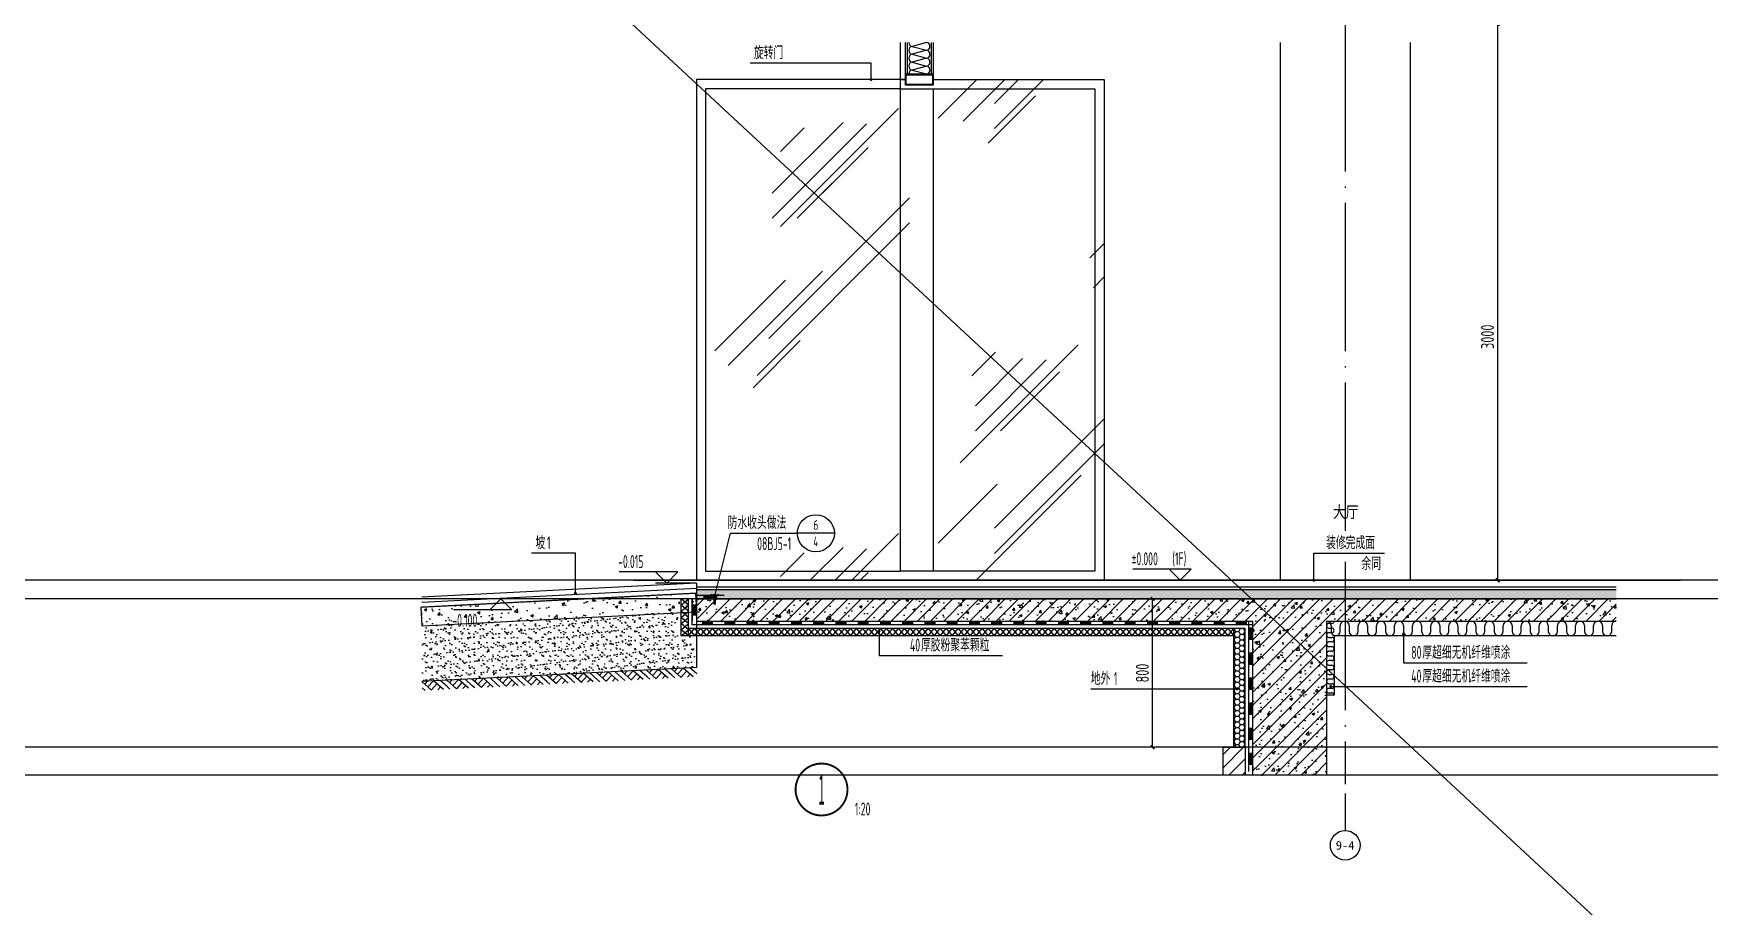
# Model space of a CAD drawing. Extents: x 198753 to 882193, y -399300 to 132460.
# Drawn here: x 355212 to 364252, y -1758 to 2948 of the extents above; entities that cross this region are included whole.
import ezdxf
from ezdxf.enums import TextEntityAlignment as Align

# ---------------------------------------------------------------- set-up
doc = ezdxf.new("R2010")
doc.units = 0
doc.header["$LTSCALE"] = 1000
doc.header["$MEASUREMENT"] = 0
doc.linetypes.add('DASH', pattern=[0.35, 0.25, -0.1])
doc.linetypes.add('DOTE', pattern=[2.42, 2, -0.2, 0.02, -0.2])
for name, color, linetype in [('01-标注_尺寸', 124, 'Continuous'), ('01-标注_标高', 200, 'Continuous'), ('01-标注_符号', 200, 'Continuous'), ('01-标注_轴线坐标', 132, 'Continuous'), ('02-TEXT_标注', 130, 'Continuous'), ('02-TEXT_轴号', 7, 'Continuous'), ('05-填充_156', 156, 'Continuous'), ('05-填充_天正', 26, 'Continuous'), ('A-0-房间名称', 7, 'Continuous'), ('A-D-玻璃剖线', 130, 'Continuous'), ('A-STR-面层', 191, 'Continuous'), ('A-SUR_保温', 222, 'Continuous'), ('A-SUR_看线', 231, 'Continuous'), ('A-SUR_面层', 191, 'Continuous'), ('A-TECH_结构', 21, 'Continuous'), ('A-金属背板', 30, 'Continuous'), ('A_AXIS-轴线', 36, 'DOTE'), ('A_STR-砌块墙', 121, 'Continuous'), ('A_STR-砼墙', 51, 'Continuous'), ('AXIS_TEXT', 7, 'Continuous'), ('D_玻璃', 152, 'Continuous'), ('构造物', 145, 'Continuous'), ('钢龙骨', 173, 'Continuous')]:
    doc.layers.add(name, color=color, linetype=linetype)
doc.layers.add('04-不打印_辅助线', color=165, linetype='Continuous', plot=False)
doc.styles.add('_TCH_AXIS', font='STXIHEI.TTF', dxfattribs={"width": 0.75})
doc.styles.add('_TCH_DIM', font='ROS1', dxfattribs={"width": 0.8, "bigfont": 'JD'})
doc.styles.add('_TCH_DIM_T3', font='ROS1', dxfattribs={"width": 0.8, "bigfont": 'JD'})
doc.styles.add('_TCH_LABEL', font='STXIHEI.TTF', dxfattribs={"width": 0.75})
doc.styles.add('_TCH_SPACE', font='STXIHEI.TTF', dxfattribs={"width": 0.75, "height": 5})
doc.styles.add('COMPLEX', font='COMPLEX')
doc.dimstyles.new('_TCH_ARCH&&20', dxfattribs={"dimtxt": 70, "dimasz": 20, "dimexe": 50, "dimexo": 60, "dimgap": 20, "dimtad": 1, "dimdec": 0, "dimzin": 0, "dimdsep": 46, "dimtxsty": '_TCH_DIM_T3', "dimblk": 'ARCHTICK', "dimcen": 0.09, "dimclrt": 4, "dimazin": 2, "dimtfac": 1, "dimtdec": 0, "dimtix": 1, "dimtmove": 2, "dimatfit": 3, "dimfxl": 0, "dimtolj": 1, "dimtzin": 0, "dimarcsym": 0})
pattern_1 = [(45, (0, 0), (-35.355339, 35.355339), []), (50, (0, 0), (143.452037, -12.550427), [15, -165]), (355, (0, 0), (-27.750267, 150.438427), [12, -132]), (100.4514, (11.95, -1.05), (115.701876, 137.88791), [12.74804, -140.22842]), (46.1842, (0, 40), (213.44821, -33.1038), [22.5, -247.5]), (96.6356, (17.79, 37.24), (186.93254, 194.82357), [19.12206, -210.3426]), (351.1842, (0, 40), (186.93239, 194.82372), [18, -198]), (21, (20, 30), (119.38141, -80.52378), [15, -165]), (326, (20, 30), (48.663066, 145.03001), [12, -132]), (71.4514, (29.95, 23.29), (168.044526, 64.5061), [12.74804, -140.22842]), (37.5, (0, 0), (2.431971, 66.578771), [0, -130.4, 0, -134, 0, -132.5]), (7.5, (0, 0), (52.613907, 78.882342), [0, -76.4, 0, -127.4, 0, -50.5]), (327.5, (-44.6, 0), (106.764487, -4.510974), [0, -50, 0, -156, 0, -207]), (317.5, (-64.6, 0), (116.637234, 20.020996), [0, -65, 0, -103.6, 0, -147])]
pattern_2 = [(50, (0, 0), (143.452037, -12.550427), [15, -165]), (355, (0, 0), (-27.750267, 150.438427), [12, -132]), (100.4514, (11.95, -1.05), (115.701876, 137.88791), [12.74804, -140.22842]), (46.1842, (0, 40), (213.44821, -33.1038), [22.5, -247.5]), (96.6356, (17.79, 37.24), (186.93254, 194.82357), [19.12206, -210.3426]), (351.1842, (0, 40), (186.93239, 194.82372), [18, -198]), (21, (20, 30), (119.38141, -80.52378), [15, -165]), (326, (20, 30), (48.663066, 145.03001), [12, -132]), (71.4514, (29.95, 23.29), (168.044526, 64.5061), [12.74804, -140.22842]), (37.5, (0, 0), (2.431971, 66.578771), [0, -130.4, 0, -134, 0, -132.5]), (7.5, (0, 0), (52.613907, 78.882342), [0, -76.4, 0, -127.4, 0, -50.5]), (327.5, (-44.6, 0), (106.764487, -4.510974), [0, -50, 0, -156, 0, -207]), (317.5, (-64.6, 0), (116.637234, 20.020996), [0, -65, 0, -103.6, 0, -147])]

# ---------------------------------------------------------------- blocks, each defined once
blk = doc.blocks.new('A$C643B6CAF')
at = {"layer": '钢龙骨', "const_width": 10}
blk.add_lwpolyline([(0, -1.6), (-28, -1.6)], dxfattribs=at)
at = {"layer": '钢龙骨'}
for points in [[(0, 28.4), (0, -31.6), (150, -31.6), (150, 28.4)], [(4, 24.4), (4, -27.6), (146, -27.6), (146, 24.4)]]:
    blk.add_lwpolyline(points, close=True, dxfattribs=at)
blk = doc.blocks.new('$LinePat$岩棉板')
at = {"color": 0}
for p, q in [((0, -17), (12, -67)), ((12, -67), (24, -17))]:
    blk.add_line(p, q, dxfattribs=at)
for centre, start, end in [((12, -17), 0, 180), ((0, -67), 270, 0), ((24, -67), 180, 270)]:
    blk.add_arc(centre, 12, start, end, dxfattribs=at)
at = {"layer": 'Defpoints'}
blk.add_point((0, 0.1), dxfattribs=at)
at = {"layer": 'Defpoints', "color": 0}
blk.add_point((24, -84), dxfattribs=at)
blk = doc.blocks.new('*U162')
at = {"layer": 'A-金属背板'}
for points in [[(0, -170), (0, 0)], [(10, 0), (10, -170)], [(140, -170), (140, 0)], [(150, 0), (150, -170)]]:
    blk.add_lwpolyline(points, dxfattribs=at)
at = {"layer": 'A-SUR_保温', "xscale": 1.770833232761337, "yscale": 1.544892716204687, "zscale": 1.544892716204687, "rotation": 269.9999999999181}
for p in [(140, 0), (140, -42.5), (140, -85), (140, -127.5)]:
    blk.add_blockref('$LinePat$岩棉板', p, dxfattribs=at)
blk = doc.blocks.new('dasgfs')
at = {"layer": '01-标注_符号'}
for p, q in [((0, 0), (0, 146.5)), ((0, 146.5), (382.7, 146.5))]:
    blk.add_line(p, q, dxfattribs=at)
at = {"layer": '01-标注_符号', "const_width": 8}
blk.add_lwpolyline([(0, -4, 1), (0, 4, 1)], format="xyb", close=True, dxfattribs=at)
at = {"layer": '02-TEXT_标注', "style": '_TCH_DIM', "width": 0.8}
for s, p in [('装修完成面', (66.9, 167.5)), ('余同', (257.5, 55.5))]:
    blk.add_text(s, height=69.46, dxfattribs=at).set_placement(p)
blk = doc.blocks.new('A$C1C2A6847')
for p, q in [((52, 23.1), (55, 28.3)), ((52, 19.1), (55, 14)), ((55, 28.3), (55, 14))]:
    blk.add_line(p, q)
for points in [[(0, 21.1), (2, 23.1), (52, 23.1), (52, 19.1), (2, 19.1), (0, 21.1)], [(56, 42.1), (51, 37.1), (51, 5.1), (56, 0.1)], [(56.7, 41.4), (52, 36.7), (52, 26.6)], [(52, 25.6), (52, 16.6)], [(52, 15.6), (52, 5.6), (56.7, 0.9)]]:
    blk.add_lwpolyline(points)
for centre, start, end in [((52, 26.1), 270, 90), ((52, 16.1), 270, 90), ((56.4, 41.8), 315, 135), ((56.4, 0.5), 225, 45)]:
    blk.add_arc(centre, 0.5, start, end)
blk = doc.blocks.new('_ArchTick')
at = {"color": 0, "linetype": 'ByBlock', "const_width": 0.4}
blk.add_lwpolyline([(-0.5, -0.5), (0.5, 0.5)], dxfattribs=at)
blk = doc.blocks.new('*D1286')
at = {"layer": '01-标注_尺寸', "color": 0, "lineweight": -2, "transparency": 16777216}
for p, q in [((362986, 3000), (363159.8, 3000)), ((363109.8, 0), (363109.8, 3000)), ((362986, 0), (363159.8, 0))]:
    blk.add_line(p, q, dxfattribs=at)
at = {"layer": 'Defpoints', "color": 0, "transparency": 16777216}
for p in [(362926, 3000), (363109.8, 3000), (362926, 0)]:
    blk.add_point(p, dxfattribs=at)
at = {"layer": '01-标注_尺寸', "color": 0, "lineweight": -2, "transparency": 16777216, "xscale": 20, "yscale": 20, "zscale": 20}
for p, rotation in [((363109.8, 3000), 90), ((363109.8, 0), 270)]:
    blk.add_blockref('_ArchTick', p, dxfattribs=dict(at, rotation=rotation))
at = {"layer": '01-标注_尺寸', "color": 4, "transparency": 16777216, "insert": (363054.8, 1313.2), "char_height": 70, "attachment_point": 5, "rotation": 90, "style": '_TCH_DIM_T3'}
blk.add_mtext('\\A1;3000', dxfattribs=at)
blk = doc.blocks.new('_AXISO')
blk.add_circle((0, 0), 0.5)
at = {"layer": 'AXIS_TEXT', "style": 'COMPLEX', "width": 1.041667}
blk.add_attdef('A', text='', height=0.56, dxfattribs=at).set_placement((-0.25, -0.28), (0.25, -0.28), align=Align.FIT)
blk = doc.blocks.new('$LinePat$聚苯板')
at = {"color": 0}
for p, q in [((14.8, -8.6), (0, 0)), ((29.7, 0), (14.8, -8.6)), ((14.8, -25.7), (0, -34.3)), ((0, -34.3), (0, -51.4)), ((0, -51.4), (14.8, -60)), ((14.8, -8.6), (14.8, -25.7)), ((29.7, -34.3), (14.8, -25.7)), ((14.8, -60), (29.7, -51.4))]:
    blk.add_line(p, q, dxfattribs=at)
blk = doc.blocks.new('$LinePat$保温层')
at = {"color": 0}
for p, q in [((24, -24), (24, -56)), ((72, -56), (72, -24))]:
    blk.add_line(p, q, dxfattribs=at)
for centre, start, end in [((96, -24), 90, 180), ((0, -24), 0, 90), ((48, -56), 180, 0)]:
    blk.add_arc(centre, 24, start, end, dxfattribs=at)
blk = doc.blocks.new('$LinePat$防水层2')
at = {"color": 0}
blk.add_line((0, 0), (600, 0), dxfattribs=at)
blk.add_solid([(150, 0), (450, 0), (150, -100), (450, -100)], dxfattribs=at)
blk = doc.blocks.new('$LinePat$素土夯实')
at = {"color": 0}
for p, q in [((0, -210), (210, 0)), ((120, -300), (420, 0)), ((420, 0), (608, -188)), ((495, -300), (795, 0)), ((615, 0), (705, -90)), ((210, -210), (300, -300)), ((315, -105), (502, -293)), ((705, -300), (795, -210))]:
    blk.add_line(p, q, dxfattribs=at)
blk = doc.blocks.new('$LinePat$保温板1')
at = {"color": 0}
for p, q in [((0, 0), (16, -20)), ((0, -20), (16, 0))]:
    blk.add_line(p, q, dxfattribs=at)
blk = doc.blocks.new('*D1439')
at = {"layer": '01-标注_尺寸', "color": 0, "lineweight": -2, "transparency": 16777216}
for p, q in [((361333.8, -100), (361198.2, -100)), ((361248.2, -900), (361248.2, -100)), ((361333.8, -900), (361198.2, -900))]:
    blk.add_line(p, q, dxfattribs=at)
at = {"layer": 'Defpoints', "color": 0, "transparency": 16777216}
for p in [(361248.2, -100), (361393.8, -100), (361393.8, -900)]:
    blk.add_point(p, dxfattribs=at)
at = {"layer": '01-标注_尺寸', "color": 0, "lineweight": -2, "transparency": 16777216, "xscale": 20, "yscale": 20, "zscale": 20}
for p, rotation in [((361248.2, -100), 90), ((361248.2, -900), 270)]:
    blk.add_blockref('_ArchTick', p, dxfattribs=dict(at, rotation=rotation))
at = {"layer": '01-标注_尺寸', "color": 4, "transparency": 16777216, "insert": (361193.2, -500), "char_height": 70, "attachment_point": 5, "rotation": 90, "style": '_TCH_DIM_T3'}
blk.add_mtext('\\A1;800', dxfattribs=at)

msp = doc.modelspace()

# ---------------------------------------------------------------- hatches: boundary and pattern name
at = {"layer": '05-填充_156'}
h = msp.add_hatch(dxfattribs=at)
h.set_pattern_fill('玻璃2', color=256, scale=150)
h.set_pattern_definition([(45, (271012.7, 415412.5), (1e-13, 2291.026), [900, -540, 900, -540, 360, -784.9224]), (45, (270967.7, 415457.5), (1e-13, 2291.026), [720, -900, 540, -540, 630, -694.9224]), (45, (270967.7, 415592.5), (1e-13, 2291.026), [540, -1080, 360, -540, 810, -694.9224]), (45, (271102.7, 415457.5), (1e-13, 2291.026), [540, -1080, 450, -1954.922]), (45, (271237.7, 415592.5), (1e-13, 2291.026), [270, -1350, 180, -2224.922]), (45, (271012.7, 415817.5), (1e-13, 2291.026), [180, -1350, 180, -720, 450, -1144.9224]), (45, (271822.7, 415682.5), (1e-13, 2291.026), [900, -1350, 1080, -712.922]), (45, (271822.7, 415547.5), (1e-13, 2291.026), [1260, -900, 1350, -532.922]), (45, (272047.7, 415727.5), (-3e-13, -2545.5844), [900, -1260, 720, -1144.922]), (45, (271912.7, 415997.5), (1e-13, 2291.026), [450, -1800, 540, -1234.922]), (45, (272182.7, 415862.5), (1e-13, 2291.026), [360, -1800, 360, -1504.922])])
h.paths.add_polyline_path([(359937.2, 2700), (358837.2, 2700), (358837.2, 0), (359937.2, 0)])
h = msp.add_hatch(dxfattribs=at)
h.set_pattern_fill('玻璃2', color=256, scale=150)
h.set_pattern_definition([(45, (270962.7, 415412.5), (1e-13, 2291.026), [900, -540, 900, -540, 360, -784.9224]), (45, (270917.7, 415457.5), (1e-13, 2291.026), [720, -900, 540, -540, 630, -694.9224]), (45, (270917.7, 415592.5), (1e-13, 2291.026), [540, -1080, 360, -540, 810, -694.9224]), (45, (271052.7, 415457.5), (1e-13, 2291.026), [540, -1080, 450, -1954.922]), (45, (271187.7, 415592.5), (1e-13, 2291.026), [270, -1350, 180, -2224.922]), (45, (270962.7, 415817.5), (1e-13, 2291.026), [180, -1350, 180, -720, 450, -1144.9224]), (45, (271772.7, 415682.5), (1e-13, 2291.026), [900, -1350, 1080, -712.922]), (45, (271772.7, 415547.5), (1e-13, 2291.026), [1260, -900, 1350, -532.922]), (45, (271997.7, 415727.5), (-3e-13, -2545.5844), [900, -1260, 720, -1144.922]), (45, (271862.7, 415997.5), (1e-13, 2291.026), [450, -1800, 540, -1234.922]), (45, (272132.7, 415862.5), (1e-13, 2291.026), [360, -1800, 360, -1504.922])])
h.paths.add_polyline_path([(360987.2, 2700), (360065.2, 2700), (360065.2, 2665), (360065.2, 0), (360987.2, 0)])
at = {"layer": '05-填充_天正'}
h = msp.add_hatch(dxfattribs=at)
h.set_pattern_fill('混凝土', color=256, scale=20, style=0)
h.set_pattern_definition(pattern_2)
h.paths.add_polyline_path([(357305.6, -245), (358787.2, -170), (358782.2, -70.1), (357300.6, -145.1)])
h = msp.add_hatch(dxfattribs=at)
h.set_pattern_fill('混凝土', color=256, scale=20, style=0)
h.set_pattern_definition(pattern_2)
h.paths.add_polyline_path([(358787.2, -50), (358787.2, -100), (363749.1, -100), (363749.1, -50)])
h = msp.add_hatch(dxfattribs=at)
h.set_pattern_fill('钢筋混凝土', color=256, scale=20, style=0)
h.set_pattern_definition(pattern_1)
h.paths.add_polyline_path([(358787.2, -100), (358787.2, -220), (361787.2, -220), (361987.2, -180), (361987.2, -100)])
h = msp.add_hatch(dxfattribs=at)
h.set_pattern_fill('钢筋混凝土', color=256, scale=20, style=0)
h.set_pattern_definition(pattern_1)
h.paths.add_polyline_path([(361987.2, -180), (361787.2, -220), (361787.2, -1050), (362187.2, -1050), (362187.2, -220)])
h = msp.add_hatch(dxfattribs=at)
h.set_pattern_fill('钢筋混凝土', color=256, scale=20, style=0)
h.set_pattern_definition(pattern_1)
h.paths.add_polyline_path([(361987.2, -180), (362187.2, -220), (363749.1, -220), (363749.1, -100), (361987.2, -100)])
h = msp.add_hatch(dxfattribs=at)
h.set_pattern_fill('普通砖', color=256, scale=20, style=0)
h.set_pattern_definition([(45, (0, 35.9), (-35.355353, 35.355353), [])])
h.paths.add_polyline_path([(361747.2, -900), (361627.2, -900), (361627.2, -1050), (361747.2, -1050)])
at = {"layer": 'A-SUR_保温'}
h = msp.add_hatch(dxfattribs=at)
h.set_pattern_fill('AR-SAND', color=26, scale=20)
h.set_pattern_definition([(37.5, (334426.942, -9e-13), (-1.60003, 48.941324), [0, -38.608, 0, -43.18, 0, -41.275]), (7.5, (334426.94, -9e-13), (44.95233, 71.68251), [0, -20.828, 0, -34.798, 0, -13.335]), (327.5, (334395.7, -9e-13), (79.09924, 0.14372), [0, -12.7, 0, -45.72, 0, -59.69]), (317.5, (334395.7, -9e-13), (76.35565, 22.29293), [0, -6.35, 0, -29.972, 0, -34.29])])
h.paths.add_polyline_path([(358787.2, -300), (358685.2, -300), (358685.2, -170), (357305.6, -245), (357309.4, -544.8), (358787.2, -470)])

# ---------------------------------------------------------------- linework, layer by layer
msp.add_lwpolyline([(463143.8, -94124.6), (295307.5, 61565.2)])
at = {"layer": '01-标注_标高'}
for p, q in [((358687.2, 45), (358371.3, 45)), ((358627.2, -15), (358567.2, 45)), ((358627.2, -15), (358687.2, 45)), ((361456.8, 60), (361141, 60)), ((361396.8, 0), (361336.8, 60)), ((361396.8, 0), (361456.8, 60)), ((358787.2, -15), (358567.2, -15)), ((361556.8, 0), (361336.8, 0)), ((357792.6, -160), (357476.7, -160)), ((357732.6, -100), (357672.6, -160)), ((357892.6, -100), (357672.6, -100)), ((357732.6, -100), (357792.6, -160))]:
    msp.add_line(p, q, dxfattribs=at)
at = {"layer": '01-标注_符号'}
for p, q in [((359729.4, 2789.1), (359076.6, 2789.1)), ((359729.4, 2700), (359729.4, 2789.1)), ((358887.5, -83.7), (358971.7, 253.7)), ((358971.7, 253.7), (359331.8, 253.7)), ((359531.8, 253.7), (359331.8, 253.7)), ((358134.7, 146.5), (357898.3, 146.5)), ((358134.7, -70), (358134.7, 146.5)), ((359772.6, -273.9), (359772.6, -405.2)), ((362601.9, -289.2), (362601.9, -444.9)), ((359772.6, -405.2), (360438.9, -405.2)), ((362601.9, -444.9), (363268.2, -444.9)), ((362208.8, -572.4), (362601.9, -572.4)), ((362601.9, -572.4), (363268.2, -572.4))]:
    msp.add_line(p, q, dxfattribs=at)
for points, const_width in [([(359729.4, 2696, 1), (359729.4, 2704, 1)], 8), ([(358134.7, -74, 1), (358134.7, -66, 1)], 8), ([(359772.6, -269.9, 1), (359772.6, -277.9, 1)], 8), ([(362601.9, -285.2, 1), (362601.9, -293.2, 1)], 8), ([(361700.4, -585.6, 1), (361708.4, -585.6, 1)], 8), ([(362204.8, -572.4, 1), (362212.8, -572.4, 1)], 8), ([(359602.4, -1128, 1), (359322.4, -1128, 1)], 10)]:
    msp.add_lwpolyline(points, format="xyb", close=True, dxfattribs=dict(at, const_width=const_width))
msp.add_lwpolyline([(360915, -585.6), (361704.4, -585.6)], dxfattribs=at)
for centre, radius in [((359431.8, 253.7), 100), ((358886.2, -89), 5.4)]:
    msp.add_circle(centre, radius, dxfattribs=at)
at = {"layer": '01-标注_轴线坐标'}
msp.add_line((362287.2, -1148.8), (362287.2, -1348.8), dxfattribs=at)
at = {"layer": '04-不打印_辅助线', "color": 251}
for p, q in [((419311, 0), (338573.5, 0)), ((419311, -100), (338573.5, -100)), ((419311, -900), (338573.5, -900)), ((419311, -1050), (338573.5, -1050))]:
    msp.add_line(p, q, dxfattribs=at)
at = {"layer": 'A-D-玻璃剖线'}
msp.add_lwpolyline([(359887.2, 2900), (359887.2, 2700), (359915.2, 2700), (359915.2, 2900)], dxfattribs=at)
at = {"layer": 'A-STR-面层'}
msp.add_line((358787.2, -15), (358787.2, -470), dxfattribs=at)
at = {"layer": 'A-STR-面层', "linetype": 'DASH', "ltscale": 0.5}
msp.add_lwpolyline([(358787.2, 0), (359887.2, 0), (359887.2, 0), (363749.1, 0)], dxfattribs=at)
at = {"layer": 'A-STR-面层'}
for points in [[(358787.2, -15), (358787.2, -15), (357305.6, -90)], [(358787.2, -45), (358787.2, -45), (357305.6, -120)], [(358787.2, -70), (358787.2, -70), (357305.6, -145)], [(358787.2, -35), (363749.1, -35)], [(358787.2, -470), (358787.2, -470), (357305.6, -545)]]:
    msp.add_lwpolyline(points, dxfattribs=at)
at = {"layer": 'A-SUR_保温'}
for p, q in [((358787.2, -100), (358705.2, -100)), ((358705.2, -300), (358705.2, -100)), ((358745.2, -300), (358745.2, -100)), ((361747.2, -260), (358745.2, -260)), ((361687.2, -900), (361687.2, -260)), ((361747.2, -900), (361747.2, -260)), ((358745.2, -300), (358705.2, -300)), ((361687.2, -300), (358745.2, -300))]:
    msp.add_line(p, q, dxfattribs=at)
for points in [[(361767.2, -1030), (361767.2, -240), (358765.2, -240), (358765.2, -100)], [(361767.2, -1030), (361767.2, -240), (358765.2, -240), (358765.2, -100)], [(361747.2, -900), (361747.2, -260)], [(361767.2, -1030), (361767.2, -240)], [(361767.2, -1030), (361767.2, -240)], [(363749.1, -300), (362227.2, -300), (362227.2, -620), (362187.2, -620)]]:
    msp.add_lwpolyline(points, dxfattribs=at)
at = {"layer": 'A-SUR_面层'}
for p, q in [((357300.6, -145.1), (358782.2, -70.1)), ((358782.2, -70.1), (358787.2, -170)), ((358787.2, -50), (363749.1, -50)), ((357300.6, -145.1), (357305.6, -245)), ((357305.6, -245), (358787.2, -170)), ((358787.2, -100), (363749.1, -100))]:
    msp.add_line(p, q, dxfattribs=at)
at = {"layer": 'A-TECH_结构'}
for points in [[(361937.2, 2900), (361937.2, 0)], [(362637.2, 2900), (362637.2, 0)]]:
    msp.add_lwpolyline(points, dxfattribs=at)
at = {"layer": 'A_AXIS-轴线', "ltscale": 0.4}
for p, q in [((362287.2, 17523.3), (362287.2, -1098.8)), ((358449.9, 0), (363749.1, 0)), ((358641.8, 0), (364095.1, 0))]:
    msp.add_line(p, q, dxfattribs=at)
at = {"layer": 'A_STR-砌块墙'}
for p, q in [((361627.2, -900), (361747.2, -900)), ((361627.2, -900), (361627.2, -1050)), ((361747.2, -900), (361747.2, -1050))]:
    msp.add_line(p, q, dxfattribs=at)
at = {"layer": 'A_STR-砼墙'}
for p, q in [((358787.2, -100), (361987.2, -100)), ((361987.2, -100), (363749.1, -100)), ((358787.2, -220), (361787.2, -220)), ((361787.2, -220), (361787.2, -1050)), ((362187.2, -220), (362187.2, -1050)), ((362187.2, -220), (363749.1, -220))]:
    msp.add_line(p, q, dxfattribs=at)
at = {"layer": 'D_玻璃'}
for points in [[(359887.2, 2700), (358787.2, 2700), (358787.2, 0), (358787.2, 0)], [(359887.2, 2650), (358837.2, 2650), (358837.2, 50), (359887.2, 50)], [(359887.2, 2700), (359915.2, 2700)], [(359887.2, 2650), (360937.2, 2650), (360937.2, 50), (359887.2, 50)], [(360065.2, 2700), (360987.2, 2700), (360987.2, 0), (360987.2, 0)]]:
    msp.add_lwpolyline(points, dxfattribs=at)
at = {"layer": '钢龙骨'}
msp.add_line((359887.2, 2700), (359887.2, 50), dxfattribs=at)
msp.add_lwpolyline([(360065.2, 2650), (360065.2, 50)], dxfattribs=at)

# ---------------------------------------------------------------- block references
for name, p in [('*U162', (359915.2, 2900)), ('dasgfs', (362117.4, 0))]:
    msp.add_blockref(name, p)
at = {"layer": '01-标注_轴线坐标'}
ref = msp.add_blockref('_AXISO', (362287.2, -1428.8), dxfattribs=dict(at, xscale=160, yscale=160, zscale=160))
ref.add_attrib('A', '9-4', dxfattribs={"layer": '02-TEXT_轴号', "height": 46.72, "style": '_TCH_AXIS', "width": 1.506845}).set_placement((362236.3, -1452.2), (362338.1, -1452.2), align=Align.FIT)
at = {"layer": 'A-SUR_保温'}
for name, p, xscale, yscale, zscale, rotation in [('$LinePat$防水层2', (358787.2, -80), 0.2500000000070819, 0.2, 0.2, 1.564847830639027e-09), ('$LinePat$防水层2', (358767.2, -220), 0.1999999999863212, 0.1999999999863212, 0.1999999999863212, 89.99999999986105), ('$LinePat$防水层2', (358907.2, -240), 0.2000000000002911, 0.2000000000002911, 0.2000000000002911, 179.9999999999733), ('$LinePat$防水层2', (359027.2, -240), 0.2000000000002911, 0.2000000000002911, 0.2000000000002911, 179.9999999999733), ('$LinePat$防水层2', (359147.2, -240), 0.2000000000002911, 0.2000000000002911, 0.2000000000002911, 179.9999999999733), ('$LinePat$防水层2', (359267.2, -240), 0.2000000000002911, 0.2000000000002911, 0.2000000000002911, 179.9999999999733), ('$LinePat$防水层2', (359387.2, -240), 0.2000000000002911, 0.2000000000002911, 0.2000000000002911, 179.9999999999733), ('$LinePat$防水层2', (359507.2, -240), 0.2000000000002911, 0.2000000000002911, 0.2000000000002911, 179.9999999999733), ('$LinePat$防水层2', (359627.2, -240), 0.2000000000002911, 0.2000000000002911, 0.2000000000002911, 179.9999999999733), ('$LinePat$防水层2', (359747.2, -240), 0.2000000000002911, 0.2000000000002911, 0.2000000000002911, 179.9999999999733), ('$LinePat$防水层2', (359867.2, -240), 0.2000000000002911, 0.2000000000002911, 0.2000000000002911, 179.9999999999733), ('$LinePat$防水层2', (359987.2, -240), 0.2000000000002911, 0.2000000000002911, 0.2000000000002911, 179.9999999999733), ('$LinePat$防水层2', (360107.2, -240), 0.2000000000002911, 0.2000000000002911, 0.2000000000002911, 179.9999999999733), ('$LinePat$防水层2', (360227.2, -240), 0.2000000000002911, 0.2000000000002911, 0.2000000000002911, 179.9999999999733), ('$LinePat$防水层2', (360347.2, -240), 0.2000000000002911, 0.2000000000002911, 0.2000000000002911, 179.9999999999733), ('$LinePat$防水层2', (360467.2, -240), 0.2000000000002911, 0.2000000000002911, 0.2000000000002911, 179.9999999999733), ('$LinePat$防水层2', (360587.2, -240), 0.2000000000002911, 0.2000000000002911, 0.2000000000002911, 179.9999999999733), ('$LinePat$防水层2', (360707.2, -240), 0.2000000000002911, 0.2000000000002911, 0.2000000000002911, 179.9999999999733), ('$LinePat$防水层2', (360827.2, -240), 0.2000000000002911, 0.2000000000002911, 0.2000000000002911, 179.9999999999733), ('$LinePat$防水层2', (360947.2, -240), 0.2000000000002911, 0.2000000000002911, 0.2000000000002911, 179.9999999999733), ('$LinePat$防水层2', (361067.2, -240), 0.2000000000002911, 0.2000000000002911, 0.2000000000002911, 179.9999999999733), ('$LinePat$防水层2', (361187.2, -240), 0.2000000000002911, 0.2000000000002911, 0.2000000000002911, 179.9999999999733), ('$LinePat$防水层2', (361307.2, -240), 0.2000000000002911, 0.2000000000002911, 0.2000000000002911, 179.9999999999733), ('$LinePat$防水层2', (361427.2, -240), 0.2000000000002911, 0.2000000000002911, 0.2000000000002911, 179.9999999999733), ('$LinePat$防水层2', (361547.2, -240), 0.2000000000002911, 0.2000000000002911, 0.2000000000002911, 179.9999999999733), ('$LinePat$防水层2', (361667.2, -240), 0.2000000000002911, 0.2000000000002911, 0.2000000000002911, 179.9999999999733), ('$LinePat$防水层2', (361787.2, -240), 0.2000000000002911, 0.2000000000002911, 0.2000000000002911, 179.9999999999733), ('$LinePat$防水层2', (361767.2, -355), 0.2249999999998532, 0.2, 0.2, 90.00000000006176), ('$LinePat$保温层', (362227.2, -220), 0.5208333332247967, 0.4999999998742679, 0.4999999998742679, 269.9999999999916), ('$LinePat$保温层', (362187.2, -220), 1.016833730842615, 0.9999999997485357, 0.9999999997485357, 359.9999999999949), ('$LinePat$保温层', (362227.2, -270), 0.5208333332247967, 0.4999999998742679, 0.4999999998742679, 269.9999999999916), ('$LinePat$保温层', (362284.8, -220), 1.016833730842615, 0.9999999997485357, 0.9999999997485357, 359.9999999999949), ('$LinePat$保温层', (362382.4, -220), 1.016833730842615, 0.9999999997485357, 0.9999999997485357, 359.9999999999949), ('$LinePat$保温层', (362480.1, -220), 1.016833730842615, 0.9999999997485357, 0.9999999997485357, 359.9999999999949), ('$LinePat$保温层', (362577.7, -220), 1.016833730842615, 0.9999999997485357, 0.9999999997485357, 359.9999999999949), ('$LinePat$保温层', (362675.3, -220), 1.016833730842615, 0.9999999997485357, 0.9999999997485357, 359.9999999999949), ('$LinePat$保温层', (362772.9, -220), 1.016833730842615, 0.9999999997485357, 0.9999999997485357, 359.9999999999949), ('$LinePat$保温层', (362870.5, -220), 1.016833730842615, 0.9999999997485357, 0.9999999997485357, 359.9999999999949), ('$LinePat$保温层', (362968.1, -220), 1.016833730842615, 0.9999999997485357, 0.9999999997485357, 359.9999999999949), ('$LinePat$保温层', (363065.8, -220), 1.016833730842615, 0.9999999997485357, 0.9999999997485357, 359.9999999999949), ('$LinePat$保温层', (363163.4, -220), 1.016833730842615, 0.9999999997485357, 0.9999999997485357, 359.9999999999949), ('$LinePat$保温层', (363261, -220), 1.016833730842615, 0.9999999997485357, 0.9999999997485357, 359.9999999999949), ('$LinePat$保温层', (363358.6, -220), 1.016833730842615, 0.9999999997485357, 0.9999999997485357, 359.9999999999949), ('$LinePat$保温层', (363456.2, -220), 1.016833730842615, 0.9999999997485357, 0.9999999997485357, 359.9999999999949), ('$LinePat$保温层', (363553.8, -220), 1.016833730842615, 0.9999999997485357, 0.9999999997485357, 359.9999999999949), ('$LinePat$保温层', (363651.5, -220), 1.016833730842615, 0.9999999997485357, 0.9999999997485357, 359.9999999999949), ('$LinePat$防水层2', (361767.2, -490), 0.2249999999998532, 0.2, 0.2, 90.00000000006176), ('$LinePat$保温层', (362227.2, -320), 0.5208333332247967, 0.4999999998742679, 0.4999999998742679, 269.9999999999916), ('$LinePat$保温层', (362227.2, -370), 0.5208333332247967, 0.4999999998742679, 0.4999999998742679, 269.9999999999916), ('$LinePat$保温层', (362227.2, -420), 0.5208333332247967, 0.4999999998742679, 0.4999999998742679, 269.9999999999916), ('$LinePat$防水层2', (361767.2, -625), 0.2249999999998532, 0.2, 0.2, 90.00000000006176), ('$LinePat$保温层', (362227.2, -470), 0.5208333332247967, 0.4999999998742679, 0.4999999998742679, 269.9999999999916), ('$LinePat$保温层', (362227.2, -520), 0.5208333332247967, 0.4999999998742679, 0.4999999998742679, 269.9999999999916), ('$LinePat$防水层2', (361767.2, -760), 0.2249999999998532, 0.2, 0.2, 90.00000000006176), ('$LinePat$保温层', (362227.2, -570), 0.5208333332247967, 0.4999999998742679, 0.4999999998742679, 269.9999999999916), ('$LinePat$防水层2', (361767.2, -895), 0.2249999999998532, 0.2, 0.2, 90.00000000006176), ('$LinePat$防水层2', (361767.2, -1030), 0.2249999999998532, 0.2, 0.2, 90.00000000006176)]:
    msp.add_blockref(name, p, dxfattribs=dict(at, xscale=xscale, yscale=yscale, zscale=zscale, rotation=rotation))
at = {"layer": 'A-SUR_保温', "color": 26, "yscale": 2, "zscale": 2}
for p, xscale, rotation in [((358705.2, -133.3), 2.083333333340062, 90), ((358705.2, -166.7), 2.083333333340062, 90), ((358705.2, -200), 2.083333333340062, 90), ((358705.2, -233.3), 2.083333333340062, 90), ((358705.2, -266.7), 2.083333333340062, 90), ((358705.2, -300), 2.083333333340062, 90), ((358745.2, -260), 2.020604395605035, 3.288106294778064e-11), ((358777.5, -260), 2.020604395605035, 3.288106294778064e-11), ((358809.9, -260), 2.020604395605035, 3.288106294778064e-11), ((358842.2, -260), 2.020604395605035, 3.288106294778064e-11), ((358874.5, -260), 2.020604395605035, 3.288106294778064e-11), ((358906.9, -260), 2.020604395605035, 3.288106294778064e-11), ((358939.2, -260), 2.020604395605035, 3.288106294778064e-11), ((358971.5, -260), 2.020604395605035, 3.288106294778064e-11), ((359003.9, -260), 2.020604395605035, 3.288106294778064e-11), ((359036.2, -260), 2.020604395605035, 3.288106294778064e-11), ((359068.5, -260), 2.020604395605035, 3.288106294778064e-11), ((359100.8, -260), 2.020604395605035, 3.288106294778064e-11), ((359133.2, -260), 2.020604395605035, 3.288106294778064e-11), ((359165.5, -260), 2.020604395605035, 3.288106294778064e-11), ((359197.8, -260), 2.020604395605035, 3.288106294778064e-11), ((359230.2, -260), 2.020604395605035, 3.288106294778064e-11), ((359262.5, -260), 2.020604395605035, 3.288106294778064e-11), ((359294.8, -260), 2.020604395605035, 3.288106294778064e-11), ((359327.1, -260), 2.020604395605035, 3.288106294778064e-11), ((359359.5, -260), 2.020604395605035, 3.288106294778064e-11), ((359391.8, -260), 2.020604395605035, 3.288106294778064e-11), ((359424.1, -260), 2.020604395605035, 3.288106294778064e-11), ((359456.5, -260), 2.020604395605035, 3.288106294778064e-11), ((359488.8, -260), 2.020604395605035, 3.288106294778064e-11), ((359521.1, -260), 2.020604395605035, 3.288106294778064e-11), ((359553.5, -260), 2.020604395605035, 3.288106294778064e-11), ((359585.8, -260), 2.020604395605035, 3.288106294778064e-11), ((359618.1, -260), 2.020604395605035, 3.288106294778064e-11), ((359650.4, -260), 2.020604395605035, 3.288106294778064e-11), ((359682.8, -260), 2.020604395605035, 3.288106294778064e-11), ((359715.1, -260), 2.020604395605035, 3.288106294778064e-11), ((359747.4, -260), 2.020604395605035, 3.288106294778064e-11), ((359779.8, -260), 2.020604395605035, 3.288106294778064e-11), ((359812.1, -260), 2.020604395605035, 3.288106294778064e-11), ((359844.4, -260), 2.020604395605035, 3.288106294778064e-11), ((359876.8, -260), 2.020604395605035, 3.288106294778064e-11), ((359909.1, -260), 2.020604395605035, 3.288106294778064e-11), ((359941.4, -260), 2.020604395605035, 3.288106294778064e-11), ((359973.7, -260), 2.020604395605035, 3.288106294778064e-11), ((360006.1, -260), 2.020604395605035, 3.288106294778064e-11), ((360038.4, -260), 2.020604395605035, 3.288106294778064e-11), ((360070.7, -260), 2.020604395605035, 3.288106294778064e-11), ((360103.1, -260), 2.020604395605035, 3.288106294778064e-11), ((360135.4, -260), 2.020604395605035, 3.288106294778064e-11), ((360167.7, -260), 2.020604395605035, 3.288106294778064e-11), ((360200, -260), 2.020604395605035, 3.288106294778064e-11), ((360232.4, -260), 2.020604395605035, 3.288106294778064e-11), ((360264.7, -260), 2.020604395605035, 3.288106294778064e-11), ((360297, -260), 2.020604395605035, 3.288106294778064e-11), ((360329.4, -260), 2.020604395605035, 3.288106294778064e-11), ((360361.7, -260), 2.020604395605035, 3.288106294778064e-11), ((360394, -260), 2.020604395605035, 3.288106294778064e-11), ((360426.4, -260), 2.020604395605035, 3.288106294778064e-11), ((360458.7, -260), 2.020604395605035, 3.288106294778064e-11), ((360491, -260), 2.020604395605035, 3.288106294778064e-11), ((360523.3, -260), 2.020604395605035, 3.288106294778064e-11), ((360555.7, -260), 2.020604395605035, 3.288106294778064e-11), ((360588, -260), 2.020604395605035, 3.288106294778064e-11), ((360620.3, -260), 2.020604395605035, 3.288106294778064e-11), ((360652.7, -260), 2.020604395605035, 3.288106294778064e-11), ((360685, -260), 2.020604395605035, 3.288106294778064e-11), ((360717.3, -260), 2.020604395605035, 3.288106294778064e-11), ((360749.7, -260), 2.020604395605035, 3.288106294778064e-11), ((360782, -260), 2.020604395605035, 3.288106294778064e-11), ((360814.3, -260), 2.020604395605035, 3.288106294778064e-11), ((360846.6, -260), 2.020604395605035, 3.288106294778064e-11), ((360879, -260), 2.020604395605035, 3.288106294778064e-11), ((360911.3, -260), 2.020604395605035, 3.288106294778064e-11), ((360943.6, -260), 2.020604395605035, 3.288106294778064e-11), ((360976, -260), 2.020604395605035, 3.288106294778064e-11), ((361008.3, -260), 2.020604395605035, 3.288106294778064e-11), ((361040.6, -260), 2.020604395605035, 3.288106294778064e-11), ((361073, -260), 2.020604395605035, 3.288106294778064e-11), ((361105.3, -260), 2.020604395605035, 3.288106294778064e-11), ((361137.6, -260), 2.020604395605035, 3.288106294778064e-11), ((361169.9, -260), 2.020604395605035, 3.288106294778064e-11), ((361202.3, -260), 2.020604395605035, 3.288106294778064e-11), ((361234.6, -260), 2.020604395605035, 3.288106294778064e-11), ((361266.9, -260), 2.020604395605035, 3.288106294778064e-11), ((361299.3, -260), 2.020604395605035, 3.288106294778064e-11), ((361331.6, -260), 2.020604395605035, 3.288106294778064e-11), ((361363.9, -260), 2.020604395605035, 3.288106294778064e-11), ((361396.2, -260), 2.020604395605035, 3.288106294778064e-11), ((361428.6, -260), 2.020604395605035, 3.288106294778064e-11), ((361460.9, -260), 2.020604395605035, 3.288106294778064e-11), ((361493.2, -260), 2.020604395605035, 3.288106294778064e-11), ((361525.6, -260), 2.020604395605035, 3.288106294778064e-11), ((361557.9, -260), 2.020604395605035, 3.288106294778064e-11), ((361590.2, -260), 2.020604395605035, 3.288106294778064e-11), ((361622.6, -260), 2.020604395605035, 3.288106294778064e-11), ((361654.9, -260), 2.020604395605035, 3.288106294778064e-11)]:
    msp.add_blockref('$LinePat$保温板1', p, dxfattribs=dict(at, xscale=xscale, rotation=rotation))
at = {"layer": 'A-SUR_保温', "xscale": 1.026400478549368, "rotation": 90.00000000018758}
for p in [(361687.2, -290.5), (361687.2, -321), (361687.2, -351.4), (361687.2, -381.9), (361687.2, -412.4), (361687.2, -442.9), (361687.2, -473.3), (361687.2, -503.8), (361687.2, -534.3), (361687.2, -564.8), (361687.2, -595.2), (361687.2, -625.7), (361687.2, -656.2), (361687.2, -686.7), (361687.2, -717.1), (361687.2, -747.6), (361687.2, -778.1), (361687.2, -808.6), (361687.2, -839), (361687.2, -869.5), (361687.2, -900)]:
    msp.add_blockref('$LinePat$聚苯板', p, dxfattribs=at)
at = {"layer": 'A-SUR_看线', "xscale": -0.1696360351764339, "yscale": 0.1666666666666667, "zscale": 0.1666666666666667, "rotation": 2.897951776019907}
for p in [(357440.3, -538.2), (357575, -531.4), (357709.7, -524.5), (357844.4, -517.7), (357979.1, -510.9), (358113.8, -504.1), (358248.5, -497.3), (358383.1, -490.5), (358517.8, -483.6), (358652.5, -476.8), (358787.2, -470)]:
    msp.add_blockref('$LinePat$素土夯实', p, dxfattribs=at)
at = {"layer": '构造物', "linetype": 'DASH', "ltscale": 0.2, "rotation": 90}
msp.add_blockref('A$C1C2A6847', (358907.1, -131), dxfattribs=at)
at = {"layer": '钢龙骨', "xscale": -1, "rotation": 180}
msp.add_blockref('A$C643B6CAF', (359915.2, 2698.4), dxfattribs=at)

# ---------------------------------------------------------------- texts
at = {"layer": '02-TEXT_标注', "style": '_TCH_DIM'}
for s, height, width, p in [('旋转门', 69.46, 0.8, (359097.6, 2810.1)), ('防水收头做法', 69.46, 0.8, (358955.7, 275.9)), ('坡', 69.5, 0.8, (357919.3, 167.5)), ('1', 70, 0.64, (357981.4, 167.5)), ('08BJ5-1', 70, 0.64, (359115.2, 162.7)), ('-0.015', 70, 0.64, (358365.3, 66)), ('%%P0.000', 70, 0.64, (361135, 81)), ('(1F)', 70, 0.64, (361355, 81)), ('-0.100', 70, 0.64, (357470.7, -251)), ('40', 70, 0.64, (359939.3, -384.2)), ('厚胶粉聚苯颗粒', 69.46, 0.8, (359999, -384.2)), ('80', 70, 0.64, (362643.6, -423.9)), ('厚超细无机纤维喷涂', 69.46, 0.8, (362703.3, -423.9)), ('地外', 69.46, 0.8, (360915, -564.6)), ('1', 70, 0.64, (361039.2, -564.6)), ('40', 70, 0.64, (362643.6, -551.4)), ('厚超细无机纤维喷涂', 69.46, 0.8, (362703.3, -551.4)), ('1:20', 70, 0.64, (359642.4, -1268))]:
    msp.add_text(s, height=height, dxfattribs=dict(at, width=width)).set_placement(p)
for s, p, p2 in [('6', (359417.7, 272.1), (359446, 272.1)), ('4', (359417.7, 182.3), (359446, 182.3))]:
    msp.add_text(s, height=53, dxfattribs=at).set_placement(p, p2, align=Align.FIT)
at = {"layer": '02-TEXT_标注', "style": '_TCH_LABEL', "width": 0.345545}
msp.add_text('1', height=165, dxfattribs=at).set_placement((359446.5, -1210.5), (359478.2, -1210.5), align=Align.FIT)
at = {"layer": 'A-0-房间名称', "style": '_TCH_SPACE', "width": 0.8}
msp.add_text('大厅', height=63.25, dxfattribs=at).set_placement((362221, 337.1))

# ---------------------------------------------------------------- dimensions: what is measured, and where the dimension line sits
at = {"layer": '01-标注_尺寸'}
dim = msp.add_linear_dim(base=(363109.8, 3000), p1=(362926, 0), p2=(362926, 3000), angle=90, dimstyle='_TCH_ARCH&&20', dxfattribs=at)
dim.commit()
dim.dimension.update_dxf_attribs({"geometry": '*D1286', "text_midpoint": (363054.8, 1313.2), "dimtype": 161})
dim = msp.add_aligned_dim(p1=(361393.8, -900), p2=(361393.8, -100), distance=145.6, dimstyle='_TCH_ARCH&&20', dxfattribs=at)
dim.commit()
dim.dimension.update_dxf_attribs({"geometry": '*D1439', "text_midpoint": (361193.2, -500)})

doc.saveas('drawing.dxf')
